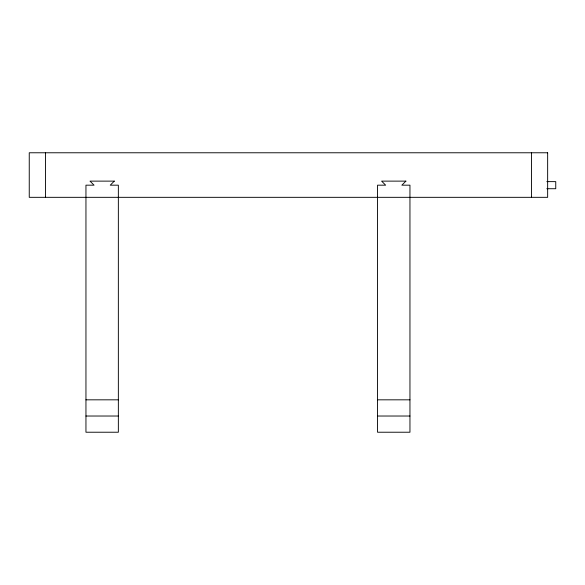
<?xml version="1.0" encoding="UTF-8"?>
<svg xmlns="http://www.w3.org/2000/svg" width="585" height="585" viewBox="0 0 585 585"><rect width="100%" height="100%" fill="white"/><g stroke="black" fill="none" stroke-linecap="round" stroke-linejoin="round"><path stroke-width="0.88" d="M546.829 181.628L555.75 181.628L555.75 188.721L546.829 188.721M85.951 399.826L118.353 399.826M377.552 399.826L409.953 399.826M85.951 416.023L118.353 416.023M377.552 416.023L409.953 416.023M531.451 152.773L531.451 197.328M45.447 152.773L45.447 197.328M114.302 181.123L110.251 185.174L118.353 185.174L118.353 432.227L85.951 432.227L85.951 185.174L94.053 185.174L90.002 181.123L114.302 181.123M405.902 181.123L401.851 185.174L409.953 185.174L409.953 432.227L377.552 432.227L377.552 185.174L385.647 185.174L381.603 181.123L405.902 181.123M547.648 152.773L29.25 152.773L29.25 197.328L547.648 197.328L547.648 152.773"/></g></svg>
